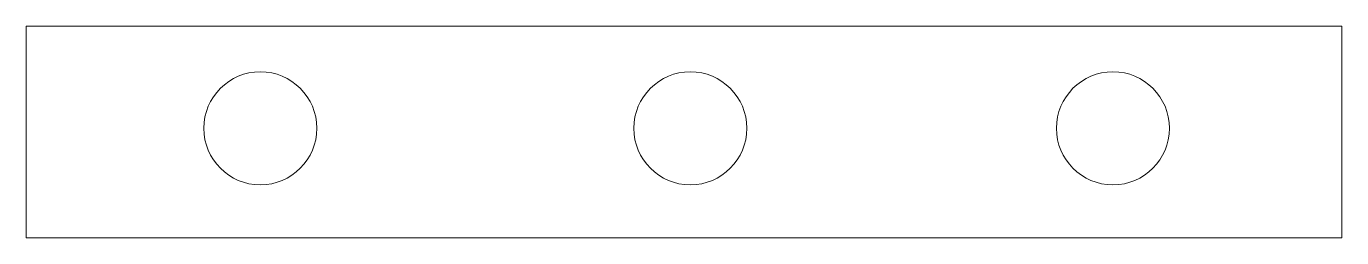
# Model space of a CAD drawing. Header units: millimetres. Extents: x -159 to 157, y 114 to 165.
import ezdxf

# ---------------------------------------------------------------- set-up
doc = ezdxf.new("R2010")
doc.units = ezdxf.units.MM
doc.header["$MEASUREMENT"] = 0
doc.layers.add('Layer 1', color=7, linetype='Continuous')

msp = doc.modelspace()

# ---------------------------------------------------------------- linework, layer by layer
at = {"layer": 'Layer 1', "color": 250, "lineweight": 18}
msp.add_lwpolyline([(-158.75, 114.3), (157.48, 114.3), (157.48, 165.1), (-158.75, 165.1), (-158.75, 114.3)], close=True, dxfattribs=at)
for centre in [(-102.489, 140.589), (0.889, 140.589), (102.489, 140.589)]:
    msp.add_ellipse(centre, major_axis=(0, 13.589), ratio=1, dxfattribs=at)

doc.saveas('drawing.dxf')
